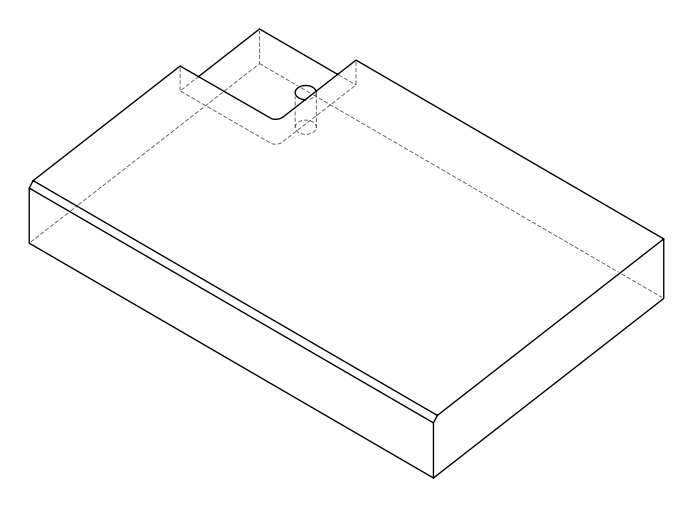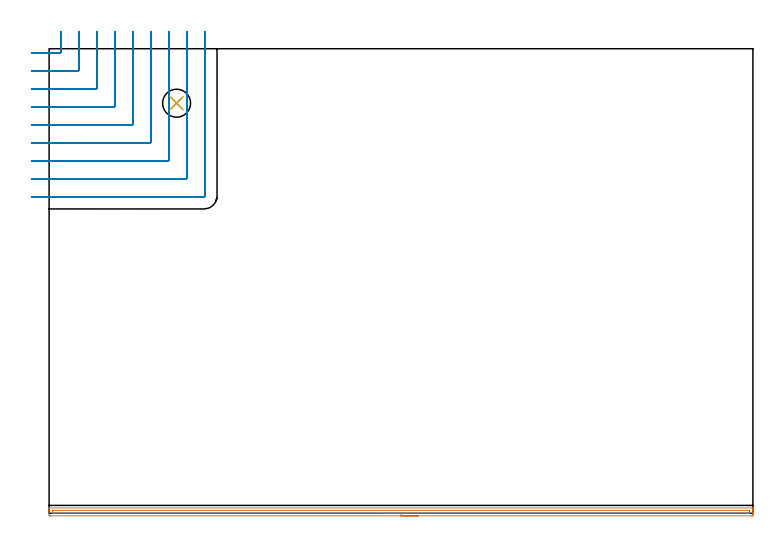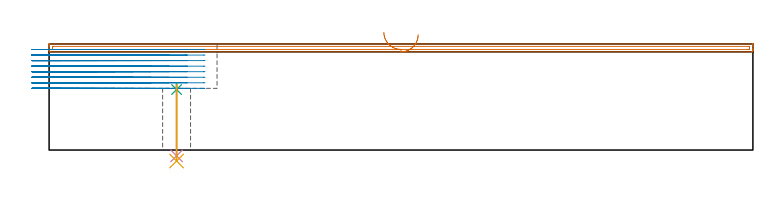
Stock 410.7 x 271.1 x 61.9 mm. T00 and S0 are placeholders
(PLAN: 5 operations, 4 tool changes, 25.2 min)
(1 AREA_MILL | FG_CHAMFER_SURFACE | UGT0205_001 | 6.75 min | 4345 mm3)
(2 MILL_CORNER_NOTCH_RECTANGULAR | CORNER_NOTCH_RECTANGULAR | UGT0201_132 | Follow Part, ap 3.5, ae 75% | 18.1 min | 237017 mm3)
(3 SPOT_DRILL | STEP1HOLE | NXT0321_9005460120000 | 0.04 min | 3 mm3)
(4 DRILL_THROUGH_HOLE_INTO_CENTER | STEP1HOLE | NXT0301_076 | 0.17 min | 3101 mm3)
(5 DRILL_TO_ENLARGE_THROUGH_HOLE | STEP1HOLE | UGT0301_287 | 0.18 min | 4392 mm3)
(TOOL UGT0205_001 | Chamfer Mill 20 x 3 x 45 deg. | D20 FL50 Z2)
(TOOL UGT0201_132 | Carbide End Mill 14.0 | D14 FL30 Z4)
(TOOL NXT0321_9005460120000 | NC Spot Drill, 142deg, 12mm, Carbide, Uncoated | D12 PA142 FL30 Z2)
(TOOL NXT0301_076 | Carbide Drill 10.5mm [860.1-1050-032A1-MM 2214] | D10.5 PA140 FL55 Z2)
(TOOL UGT0301_287 | Twist Drill 16.3 mm | D16.3 PA118 FL125 Z2)
(OP 1 AREA_MILL)
G17 G21 G94 G90
T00 M6
G54
G17 G0 G90 X215.35 Y-1.5 S1061 M3
G43 Z71.9 H0
Z67.3
G94 G1 X215.312 Z66.428 F250.
X215.198 Z65.564
X215.009 Z64.712
X214.747 Z63.88
X214.413 Z63.074
X214.01 Z62.3
X213.542 Z61.564
X213.01 Z60.872
X212.421 Z60.229
X211.778 Z59.64
X211.086 Z59.108
X210.35 Z58.64
X209.576 Z58.237
X208.77 Z57.903
X207.938 Z57.641
X207.086 Z57.452
X206.222 Z57.338
X205.35 Z57.3
X0.627
X0.102 Y-1.494 Z57.303
X0.008 Y-1.491 Z57.305
X0. Y-0.974 Z57.822
Y1.687 Z60.482
Y2.401 Z61.2
Y2.676 Z61.476
X0.008 Y3.068 Z61.859
X0.01 Y3.097 Z61.888
X0.18 Y3.1 Z61.9
X410.52
X410.69 Y3.097 Z61.888
X410.692 Y3.068 Z61.859
X410.7 Y2.676 Z61.476
Y2.401 Z61.2
Y1.687 Z60.482
Y0.443 Z59.24
Y-0.087 Z58.708
Y-0.709 Z58.087
X410.698 Y-0.974 Z57.822
X410.692 Y-1.491 Z57.305
X410.598 Y-1.494 Z57.303
X410.073 Y-1.5 Z57.3
X205.35
Y-0.086 Z58.714
X2.415
X2.192 Y-0.085 Z58.715
X2.081 Y-0.083 Z58.717
X2.027 Y-0.079 Z58.721
X2.01 Y-0.077 Z58.723
X2.008 Y-0.058 Z58.742
X2.004 Y0.057 Z58.857
X2. Y0.324 Z59.124
Y0.8 Z59.6
X2.001 Y1.21 Z60.01
X2.008 Y1.623 Z60.423
X2.01 Y1.673 Z60.473
X2.027 Y1.679 Z60.479
X2.08 Y1.682 Z60.482
X2.192 Y1.684 Z60.484
X2.415 Y1.686 Z60.486
X408.285
X408.508 Y1.685 Z60.485
X408.619 Y1.683 Z60.483
X408.673 Y1.679 Z60.479
X408.69 Y1.677 Z60.477
X408.692 Y1.658 Z60.458
X408.696 Y1.543 Z60.343
X408.7 Y1.276 Z60.076
Y0.8 Z59.6
X408.699 Y0.39 Z59.19
X408.692 Y-0.023 Z58.777
X408.69 Y-0.073 Z58.727
X408.673 Y-0.079 Z58.721
X408.62 Y-0.082 Z58.718
X408.508 Y-0.084 Z58.716
X408.285 Y-0.086 Z58.714
X205.35
X204.478 Z58.752
X203.614 Z58.866
X202.762 Z59.055
X201.93 Z59.317
X201.124 Z59.651
X200.35 Z60.054
X199.614 Z60.523
X198.922 Z61.054
X198.279 Z61.643
X197.69 Z62.286
X197.158 Z62.978
X196.69 Z63.714
X196.287 Z64.488
X195.953 Z65.294
X195.691 Z66.126
X195.502 Z66.978
X195.388 Z67.843
X195.35 Z68.714
G0 Z71.9
M5
M2
(OP 2 MILL_CORNER_NOTCH_RECTANGULAR)
G17 G21 G94 G90
T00 M6
G54
G17 G0 G90 X-10. Y268.6 S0 M3
G43 Z71.9 H0
Z58.662
G94 G1 X-7. F250.
X6.306 F500.
G3 X7. Y269.294 R0.7
G1 Y278.1
Y281.1 F250.
G0 Z71.9
X-10. Y258.1
Z58.662
G1 X-7.
X16.806 F500.
G3 X17.5 Y258.794 R0.7
G1 Y278.1
Y281.1 F250.
G0 Z71.9
X-10. Y247.6
Z58.662
G1 X-7.
X27.305 F500.
G3 X28. Y248.295 R0.7
G1 Y278.1
Y281.1 F250.
G0 Z71.9
X-10. Y237.1
Z58.662
G1 X-7.
X37.805 F500.
G3 X38.5 Y237.795 R0.7
G1 Y278.1
Y281.1 F250.
G0 Z71.9
X-10. Y226.6
Z58.662
G1 X-7.
X48.305 F500.
G3 X49. Y227.295 R0.7
G1 Y278.1
Y281.1 F250.
G0 Z71.9
X-10. Y216.1
Z58.662
G1 X-7.
X58.805 F500.
G3 X59.5 Y216.795 R0.7
G1 Y278.1
Y281.1 F250.
G0 Z71.9
X-10. Y205.6
Z58.662
G1 X-7.
X69.304 F500.
G3 X70. Y206.296 R0.7
G1 Y278.1
Y281.1 F250.
G0 Z71.9
X-10. Y195.1
Z58.662
G1 X-7.
X79.804 F500.
G3 X80.5 Y195.796 R0.7
G1 Y278.1
Y281.1 F250.
G0 Z71.9
X-10. Y184.6
Z58.662
G1 X-7.
X90.304 F500.
G3 X91. Y185.296 R0.7
G1 Y278.1
Y281.1 F250.
G0 Z71.9
X-10. Y268.6
Z55.425
G1 X-7.
X6.306 F500.
G3 X7. Y269.294 R0.7
G1 Y278.1
Y281.1 F250.
G0 Z71.9
X-10. Y258.1
Z55.425
G1 X-7.
X16.806 F500.
G3 X17.5 Y258.794 R0.7
G1 Y278.1
Y281.1 F250.
G0 Z71.9
X-10. Y247.6
Z55.425
G1 X-7.
X27.305 F500.
G3 X28. Y248.295 R0.7
G1 Y278.1
Y281.1 F250.
G0 Z71.9
X-10. Y237.1
Z55.425
G1 X-7.
X37.805 F500.
G3 X38.5 Y237.795 R0.7
G1 Y278.1
Y281.1 F250.
G0 Z71.9
X-10. Y226.6
Z55.425
G1 X-7.
X48.305 F500.
G3 X49. Y227.295 R0.7
G1 Y278.1
Y281.1 F250.
G0 Z71.9
X-10. Y216.1
Z55.425
G1 X-7.
X58.805 F500.
G3 X59.5 Y216.795 R0.7
G1 Y278.1
Y281.1 F250.
G0 Z71.9
X-10. Y205.6
Z55.425
G1 X-7.
X69.304 F500.
G3 X70. Y206.296 R0.7
G1 Y278.1
Y281.1 F250.
G0 Z71.9
X-10. Y195.1
Z55.425
G1 X-7.
X79.804 F500.
G3 X80.5 Y195.796 R0.7
G1 Y278.1
Y281.1 F250.
G0 Z71.9
X-10. Y184.6
Z55.425
G1 X-7.
X90.304 F500.
G3 X91. Y185.296 R0.7
G1 Y278.1
Y281.1 F250.
G0 Z71.9
X-10. Y268.6
Z52.187
G1 X-7.
X6.306 F500.
G3 X7. Y269.294 R0.7
G1 Y278.1
Y281.1 F250.
G0 Z71.9
X-10. Y258.1
Z52.187
G1 X-7.
X16.806 F500.
G3 X17.5 Y258.794 R0.7
G1 Y278.1
Y281.1 F250.
G0 Z71.9
X-10. Y247.6
Z52.187
G1 X-7.
X27.305 F500.
G3 X28. Y248.295 R0.7
G1 Y278.1
Y281.1 F250.
G0 Z71.9
X-10. Y237.1
Z52.187
G1 X-7.
X37.805 F500.
G3 X38.5 Y237.795 R0.7
G1 Y278.1
Y281.1 F250.
G0 Z71.9
X-10. Y226.6
Z52.187
G1 X-7.
X48.305 F500.
G3 X49. Y227.295 R0.7
G1 Y278.1
Y281.1 F250.
G0 Z71.9
X-10. Y216.1
Z52.187
G1 X-7.
X58.805 F500.
G3 X59.5 Y216.795 R0.7
G1 Y278.1
Y281.1 F250.
G0 Z71.9
X-10. Y205.6
Z52.187
G1 X-7.
X69.304 F500.
G3 X70. Y206.296 R0.7
G1 Y278.1
Y281.1 F250.
G0 Z71.9
X-10. Y195.1
Z52.187
G1 X-7.
X79.804 F500.
G3 X80.5 Y195.796 R0.7
G1 Y278.1
Y281.1 F250.
G0 Z71.9
X-10. Y184.6
Z52.187
G1 X-7.
X90.304 F500.
G3 X91. Y185.296 R0.7
G1 Y278.1
Y281.1 F250.
G0 Z71.9
X-10. Y268.6
Z48.95
G1 X-7.
X6.306 F500.
G3 X7. Y269.294 R0.7
G1 Y278.1
Y281.1 F250.
G0 Z71.9
X-10. Y258.1
Z48.95
G1 X-7.
X16.806 F500.
G3 X17.5 Y258.794 R0.7
G1 Y278.1
Y281.1 F250.
G0 Z71.9
X-10. Y247.6
Z48.95
G1 X-7.
X27.305 F500.
G3 X28. Y248.295 R0.7
G1 Y278.1
Y281.1 F250.
G0 Z71.9
X-10. Y237.1
Z48.95
G1 X-7.
X37.805 F500.
G3 X38.5 Y237.795 R0.7
G1 Y278.1
Y281.1 F250.
G0 Z71.9
X-10. Y226.6
Z48.95
G1 X-7.
X48.305 F500.
G3 X49. Y227.295 R0.7
G1 Y278.1
Y281.1 F250.
G0 Z71.9
X-10. Y216.1
Z48.95
G1 X-7.
X58.805 F500.
G3 X59.5 Y216.795 R0.7
G1 Y278.1
Y281.1 F250.
G0 Z71.9
X-10. Y205.6
Z48.95
G1 X-7.
X69.304 F500.
G3 X70. Y206.296 R0.7
G1 Y278.1
Y281.1 F250.
G0 Z71.9
X-10. Y195.1
Z48.95
G1 X-7.
X79.804 F500.
G3 X80.5 Y195.796 R0.7
G1 Y278.1
Y281.1 F250.
G0 Z71.9
X-10. Y184.6
Z48.95
G1 X-7.
X90.304 F500.
G3 X91. Y185.296 R0.7
G1 Y278.1
Y281.1 F250.
G0 Z71.9
X-10. Y268.6
Z45.712
G1 X-7.
X6.306 F500.
G3 X7. Y269.294 R0.7
G1 Y278.1
Y281.1 F250.
G0 Z71.9
X-10. Y258.1
Z45.712
G1 X-7.
X16.806 F500.
G3 X17.5 Y258.794 R0.7
G1 Y278.1
Y281.1 F250.
G0 Z71.9
X-10. Y247.6
Z45.712
G1 X-7.
X27.305 F500.
G3 X28. Y248.295 R0.7
G1 Y278.1
Y281.1 F250.
G0 Z71.9
X-10. Y237.1
Z45.712
G1 X-7.
X37.805 F500.
G3 X38.5 Y237.795 R0.7
G1 Y278.1
Y281.1 F250.
G0 Z71.9
X-10. Y226.6
Z45.712
G1 X-7.
X48.305 F500.
G3 X49. Y227.295 R0.7
G1 Y278.1
Y281.1 F250.
G0 Z71.9
X-10. Y216.1
Z45.712
G1 X-7.
X58.805 F500.
G3 X59.5 Y216.795 R0.7
G1 Y278.1
Y281.1 F250.
G0 Z71.9
X-10. Y205.6
Z45.712
G1 X-7.
X69.304 F500.
G3 X70. Y206.296 R0.7
G1 Y278.1
Y281.1 F250.
G0 Z71.9
X-10. Y195.1
Z45.712
G1 X-7.
X79.804 F500.
G3 X80.5 Y195.796 R0.7
G1 Y278.1
Y281.1 F250.
G0 Z71.9
X-10. Y184.6
Z45.712
G1 X-7.
X90.304 F500.
G3 X91. Y185.296 R0.7
G1 Y278.1
Y281.1 F250.
G0 Z71.9
X-10. Y268.6
Z42.475
G1 X-7.
X6.306 F500.
G3 X7. Y269.294 R0.7
G1 Y278.1
Y281.1 F250.
G0 Z71.9
X-10. Y258.1
Z42.475
G1 X-7.
X16.806 F500.
G3 X17.5 Y258.794 R0.7
G1 Y278.1
Y281.1 F250.
G0 Z71.9
X-10. Y247.6
Z42.475
G1 X-7.
X27.305 F500.
G3 X28. Y248.295 R0.7
G1 Y278.1
Y281.1 F250.
G0 Z71.9
X-10. Y237.1
Z42.475
G1 X-7.
X37.805 F500.
G3 X38.5 Y237.795 R0.7
G1 Y278.1
Y281.1 F250.
G0 Z71.9
X-10. Y226.6
Z42.475
G1 X-7.
X48.305 F500.
G3 X49. Y227.295 R0.7
G1 Y278.1
Y281.1 F250.
G0 Z71.9
X-10. Y216.1
Z42.475
G1 X-7.
X58.805 F500.
G3 X59.5 Y216.795 R0.7
G1 Y278.1
Y281.1 F250.
G0 Z71.9
X-10. Y205.6
Z42.475
G1 X-7.
X69.304 F500.
G3 X70. Y206.296 R0.7
G1 Y278.1
Y281.1 F250.
G0 Z71.9
X-10. Y195.1
Z42.475
G1 X-7.
X79.804 F500.
G3 X80.5 Y195.796 R0.7
G1 Y278.1
Y281.1 F250.
G0 Z71.9
X-10. Y184.6
Z42.475
G1 X-7.
X90.304 F500.
G3 X91. Y185.296 R0.7
G1 Y278.1
Y281.1 F250.
G0 Z71.9
X-10. Y268.6
Z39.237
G1 X-7.
X6.306 F500.
G3 X7. Y269.294 R0.7
G1 Y278.1
Y281.1 F250.
G0 Z71.9
X-10. Y258.1
Z39.237
G1 X-7.
X16.806 F500.
G3 X17.5 Y258.794 R0.7
G1 Y278.1
Y281.1 F250.
G0 Z71.9
X-10. Y247.6
Z39.237
G1 X-7.
X27.305 F500.
G3 X28. Y248.295 R0.7
G1 Y278.1
Y281.1 F250.
G0 Z71.9
X-10. Y237.1
Z39.237
G1 X-7.
X37.805 F500.
G3 X38.5 Y237.795 R0.7
G1 Y278.1
Y281.1 F250.
G0 Z71.9
X-10. Y226.6
Z39.237
G1 X-7.
X48.305 F500.
G3 X49. Y227.295 R0.7
G1 Y278.1
Y281.1 F250.
G0 Z71.9
X-10. Y216.1
Z39.237
G1 X-7.
X58.805 F500.
G3 X59.5 Y216.795 R0.7
G1 Y278.1
Y281.1 F250.
G0 Z71.9
X-10. Y205.6
Z39.237
G1 X-7.
X69.304 F500.
G3 X70. Y206.296 R0.7
G1 Y278.1
Y281.1 F250.
G0 Z71.9
X-10. Y195.1
Z39.237
G1 X-7.
X79.804 F500.
G3 X80.5 Y195.796 R0.7
G1 Y278.1
Y281.1 F250.
G0 Z71.9
X-10. Y184.6
Z39.237
G1 X-7.
X90.304 F500.
G3 X91. Y185.296 R0.7
G1 Y278.1
Y281.1 F250.
G0 Z71.9
X-10. Y268.6
Z36.
G1 X-7.
X6.306 F500.
G3 X7. Y269.294 R0.7
G1 Y278.1
Y281.1 F250.
G0 Z71.9
X-10. Y258.1
Z36.
G1 X-7.
X16.806 F500.
G3 X17.5 Y258.794 R0.7
G1 Y278.1
Y281.1 F250.
G0 Z71.9
X-10. Y247.6
Z36.
G1 X-7.
X27.305 F500.
G3 X28. Y248.295 R0.7
G1 Y278.1
Y281.1 F250.
G0 Z71.9
X-10. Y237.1
Z36.
G1 X-7.
X37.805 F500.
G3 X38.5 Y237.795 R0.7
G1 Y278.1
Y281.1 F250.
G0 Z71.9
X-10. Y226.6
Z36.
G1 X-7.
X48.305 F500.
G3 X49. Y227.295 R0.7
G1 Y278.1
Y281.1 F250.
G0 Z71.9
X-10. Y216.1
Z36.
G1 X-7.
X58.805 F500.
G3 X59.5 Y216.795 R0.7
G1 Y278.1
Y281.1 F250.
G0 Z71.9
X-10. Y205.6
Z36.
G1 X-7.
X69.304 F500.
G3 X70. Y206.296 R0.7
G1 Y278.1
Y281.1 F250.
G0 Z71.9
X-10. Y195.1
Z36.
G1 X-7.
X79.804 F500.
G3 X80.5 Y195.796 R0.7
G1 Y278.1
Y281.1 F250.
G0 Z71.9
X-10. Y184.6
Z36.
G1 X-7.
X90.304 F500.
G3 X91. Y185.296 R0.7
G1 Y278.1
Y281.1 F250.
G0 Z71.9
M5
M2
(OP 3 SPOT_DRILL)
G17 G21 G94 G90
T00 M6
G54
G17 G0 G90 X74.4 Y239.3 S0 M3
G43 Z71.9 H0
G94 G81 G98 Z35.298 F250. R39.
G80
M5
M2
(OP 4 DRILL_THROUGH_HOLE_INTO_CENTER)
G17 G21 G94 G90
T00 M6
G54
G17 G0 G90 X74.4 Y239.3 S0 M3
G43 Z71.9 H1
G94 G73 G98 Z-3.411 F250. Q9.853 R38.
G80
M5
M2
(OP 5 DRILL_TO_ENLARGE_THROUGH_HOLE)
G17 G21 G94 G90
T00 M6
G54
G17 G0 G90 X74.4 Y239.3 S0 M3
G43 Z71.9 H0
G94 G81 G98 Z-6.397 F250. R38.
G80
M5
M2
